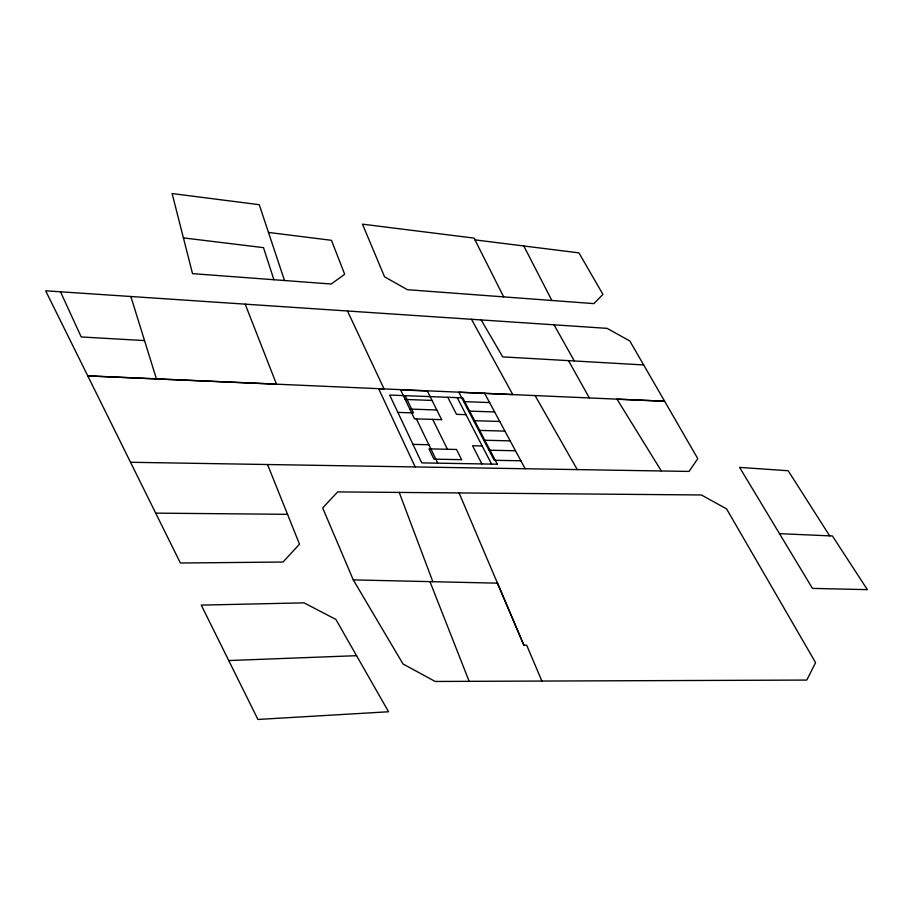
<?xml version="1.0" encoding="UTF-8"?>
<svg xmlns="http://www.w3.org/2000/svg" width="913" height="913" viewBox="0 0 913 913"><rect width="100%" height="100%" fill="white"/><g stroke="black" fill="none" stroke-linecap="round" stroke-linejoin="round"><path stroke-width="1.37" d="M228.729 660.544L356.561 655.682L388.584 711.763L257.923 719.455L201.259 605.114L304.063 602.854L335.87 619.413L356.561 655.682M469.156 681.326L435.181 681.463L403.01 663.968L353.285 579.892L322.666 507.959L337.673 491.902L701.389 494.972L726.565 508.872L815.583 662.633L806.784 680.071L469.156 681.326L429.977 581.661M155.678 513.14L287.538 514.316L299.498 544.194L283.03 562.031L180.386 563.013L45.65 290.802L607.088 328.36L629.822 340.983L697.794 458.657L689.03 471.428L130.525 462.275M520.878 460.78L494.218 460.289L458.828 392.248L664.641 401.229L617.005 399.152L661.32 470.96M459.068 492.917L523.857 645.171L526.687 645.229L541.911 681.087M488.969 450.189L515.503 450.771M412.973 444.369L428.859 444.745M482.19 445.978L472.569 445.749L481.87 463.941M353.285 579.892L497.482 583.167L523.857 645.171M483.787 440.214L510.184 440.876M478.663 430.377L504.946 431.119M473.607 420.665L499.765 421.475M397.863 412.402L413.498 412.916L405.155 395.66M466.007 414.65L456.511 414.342L447.804 397.292M409.811 409.07L436.813 409.983M468.62 411.078L494.652 411.957M405.167 399.438L432.032 400.43M463.69 401.606L489.596 402.565M245.186 304.143L276.479 384.145L87.739 375.882L384.065 388.904L347.476 310.991M779.508 533.671L832.439 535.977L867.35 589.65L812.467 588.394L739.587 467.388L788.17 470.743L829.689 535.851M643.654 364.938L502.698 356.88L481.162 319.949M144.539 340.583L81.223 336.954L60.498 291.783M284.502 280.519L192.529 273.638L172.112 193.545L259.258 204.695L284.502 280.519L331.214 284.023L344.692 274.265L331.442 240.313L268.49 232.438M183.456 237.894L263.492 247.64L273.911 279.732M474.988 239.879L578.945 252.878L602.922 294.408L593.907 303.618L407.415 289.695L384.544 276.799L362.472 224.164L474.075 238.099L503.668 296.885M535.064 395.546L577.267 469.59M554.043 324.811L574.311 360.966M568.491 360.635L589.33 397.92M471.485 319.276L512.752 394.542L378.621 388.676L415.187 466.931M484.609 393.298L525.158 468.746M457.219 397.657L491.559 464.101M523.8 245.985L551.863 300.48M432.694 419.387L447.45 449.276M416.374 418.884L437.761 463.165M267.543 464.534L287.538 514.316M399.209 492.404L432.853 581.707M130.856 296.497L156.431 378.884M461.624 459.673L433.937 459.159L428.984 448.876L456.534 449.47L461.624 459.673M497.311 464.203L421.726 462.88L389.668 395.067L462.743 397.863L497.311 464.203M441.641 419.672L414.502 418.827L400.59 389.931L427.318 390.992L441.641 419.672"/></g></svg>
